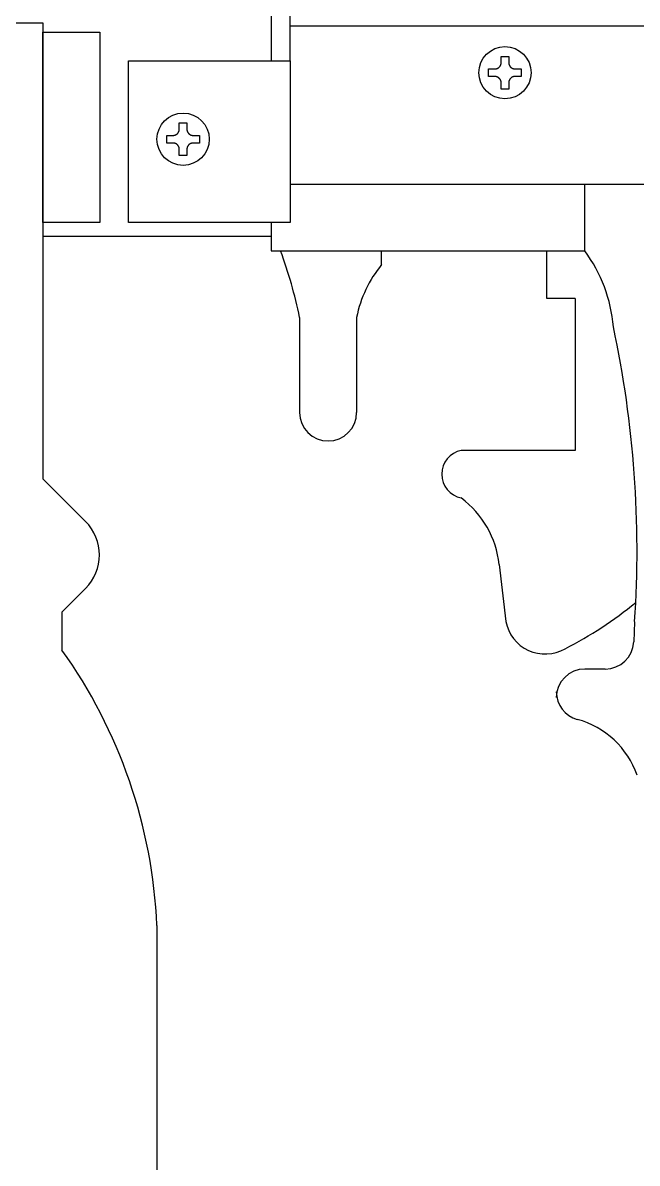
# Model space of a CAD drawing. Header units: millimetres. Extents: x -2880 to 3894, y -2977 to 4857.
# Drawn here: x -1402.5 to -1345.7, y -1702.8 to -1597.2 of the extents above; entities that cross this region are included whole.
import ezdxf

# ---------------------------------------------------------------- set-up
doc = ezdxf.new("R2010")
doc.units = ezdxf.units.MM
doc.header["$MEASUREMENT"] = 0
doc.layers.add('_0-0_', color=7, linetype='Continuous')

msp = doc.modelspace()

# ---------------------------------------------------------------- linework, layer by layer
at = {"layer": '_0-0_', "color": 3, "linetype": 'Continuous'}
for p, q in [((-1379.543, -1544.469), (-1379.543, -1600.755)), ((-1377.784, -1600.755), (-1377.784, -1594.3)), ((-1424.395, -1597.237), (-1400.639, -1597.237)), ((-1400.639, -1597.237), (-1400.639, -1639.451)), ((-1377.784, -1597.527), (-1312.273, -1597.527)), ((-1400.639, -1598.116), (-1395.373, -1598.116)), ((-1400.639, -1615.706), (-1400.639, -1598.116)), ((-1395.373, -1598.116), (-1395.373, -1615.706)), ((-1392.735, -1600.755), (-1377.784, -1600.755)), ((-1392.735, -1615.706), (-1392.735, -1600.755)), ((-1377.784, -1600.755), (-1377.784, -1615.706)), ((-1358.263, -1600.979), (-1358.261, -1600.965)), ((-1358.261, -1600.965), (-1358.26, -1600.951)), ((-1358.26, -1600.343), (-1357.556, -1600.343)), ((-1358.26, -1600.923), (-1358.26, -1600.343)), ((-1358.26, -1600.937), (-1358.26, -1600.923)), ((-1358.26, -1600.951), (-1358.26, -1600.937)), ((-1357.556, -1600.343), (-1357.556, -1600.923)), ((-1357.556, -1600.923), (-1357.556, -1600.937)), ((-1357.556, -1600.937), (-1357.555, -1600.951)), ((-1357.555, -1600.951), (-1357.555, -1600.965)), ((-1357.555, -1600.965), (-1357.553, -1600.979)), ((-1359.42, -1602.206), (-1359.42, -1601.502)), ((-1359.42, -1601.502), (-1358.84, -1601.502)), ((-1358.84, -1601.502), (-1358.825, -1601.502)), ((-1358.825, -1601.502), (-1358.811, -1601.502)), ((-1358.811, -1601.502), (-1358.797, -1601.501)), ((-1358.797, -1601.501), (-1358.783, -1601.5)), ((-1358.783, -1601.5), (-1358.769, -1601.498)), ((-1358.769, -1601.498), (-1358.755, -1601.496)), ((-1358.755, -1601.496), (-1358.74, -1601.494)), ((-1358.74, -1601.494), (-1358.727, -1601.491)), ((-1358.727, -1601.491), (-1358.713, -1601.488)), ((-1358.713, -1601.488), (-1358.699, -1601.485)), ((-1358.699, -1601.485), (-1358.685, -1601.481)), ((-1358.685, -1601.481), (-1358.671, -1601.477)), ((-1358.671, -1601.477), (-1358.658, -1601.473)), ((-1358.658, -1601.473), (-1358.644, -1601.469)), ((-1358.644, -1601.469), (-1358.631, -1601.464)), ((-1358.631, -1601.464), (-1358.618, -1601.458)), ((-1358.618, -1601.458), (-1358.605, -1601.453)), ((-1358.605, -1601.453), (-1358.592, -1601.447)), ((-1358.592, -1601.447), (-1358.579, -1601.441)), ((-1358.579, -1601.441), (-1358.566, -1601.434)), ((-1358.566, -1601.434), (-1358.554, -1601.427)), ((-1358.554, -1601.427), (-1358.541, -1601.42)), ((-1358.541, -1601.42), (-1358.529, -1601.413)), ((-1358.529, -1601.413), (-1358.517, -1601.405)), ((-1358.517, -1601.405), (-1358.506, -1601.397)), ((-1358.506, -1601.397), (-1358.494, -1601.388)), ((-1358.494, -1601.388), (-1358.483, -1601.38)), ((-1358.483, -1601.38), (-1358.472, -1601.371)), ((-1358.472, -1601.371), (-1358.461, -1601.362)), ((-1358.461, -1601.362), (-1358.45, -1601.352)), ((-1358.45, -1601.352), (-1358.44, -1601.342)), ((-1358.44, -1601.342), (-1358.43, -1601.333)), ((-1358.43, -1601.333), (-1358.42, -1601.322)), ((-1358.42, -1601.322), (-1358.41, -1601.312)), ((-1358.41, -1601.312), (-1358.4, -1601.301)), ((-1358.4, -1601.301), (-1358.391, -1601.29)), ((-1358.391, -1601.29), (-1358.382, -1601.279)), ((-1358.382, -1601.279), (-1358.374, -1601.268)), ((-1358.374, -1601.268), (-1358.365, -1601.256)), ((-1358.365, -1601.256), (-1358.357, -1601.245)), ((-1358.357, -1601.245), (-1358.35, -1601.233)), ((-1358.35, -1601.233), (-1358.342, -1601.221)), ((-1358.342, -1601.221), (-1358.335, -1601.208)), ((-1358.335, -1601.208), (-1358.328, -1601.196)), ((-1358.328, -1601.196), (-1358.322, -1601.183)), ((-1358.322, -1601.183), (-1358.315, -1601.17)), ((-1358.315, -1601.17), (-1358.309, -1601.158)), ((-1358.309, -1601.158), (-1358.304, -1601.144)), ((-1358.304, -1601.144), (-1358.299, -1601.131)), ((-1358.299, -1601.131), (-1358.294, -1601.118)), ((-1358.294, -1601.118), (-1358.289, -1601.104)), ((-1358.289, -1601.104), (-1358.285, -1601.091)), ((-1358.285, -1601.091), (-1358.281, -1601.077)), ((-1358.281, -1601.077), (-1358.277, -1601.063)), ((-1358.277, -1601.063), (-1358.274, -1601.05)), ((-1358.274, -1601.05), (-1358.271, -1601.036)), ((-1358.271, -1601.036), (-1358.268, -1601.022)), ((-1358.268, -1601.022), (-1358.266, -1601.008)), ((-1358.266, -1601.008), (-1358.264, -1600.993)), ((-1358.264, -1600.993), (-1358.263, -1600.979)), ((-1357.553, -1600.979), (-1357.552, -1600.993)), ((-1357.552, -1600.993), (-1357.55, -1601.008)), ((-1357.55, -1601.008), (-1357.548, -1601.022)), ((-1357.548, -1601.022), (-1357.545, -1601.036)), ((-1357.545, -1601.036), (-1357.542, -1601.05)), ((-1357.542, -1601.05), (-1357.539, -1601.063)), ((-1357.539, -1601.063), (-1357.535, -1601.077)), ((-1357.535, -1601.077), (-1357.531, -1601.091)), ((-1357.531, -1601.091), (-1357.527, -1601.104)), ((-1357.527, -1601.104), (-1357.522, -1601.118)), ((-1357.522, -1601.118), (-1357.517, -1601.131)), ((-1357.517, -1601.131), (-1357.512, -1601.144)), ((-1357.512, -1601.144), (-1357.506, -1601.158)), ((-1357.506, -1601.158), (-1357.501, -1601.17)), ((-1357.501, -1601.17), (-1357.494, -1601.183)), ((-1357.494, -1601.183), (-1357.488, -1601.196)), ((-1357.488, -1601.196), (-1357.481, -1601.208)), ((-1357.481, -1601.208), (-1357.474, -1601.221)), ((-1357.474, -1601.221), (-1357.466, -1601.233)), ((-1357.466, -1601.233), (-1357.459, -1601.245)), ((-1357.459, -1601.245), (-1357.45, -1601.256)), ((-1357.45, -1601.256), (-1357.442, -1601.268)), ((-1357.442, -1601.268), (-1357.434, -1601.279)), ((-1357.434, -1601.279), (-1357.425, -1601.29)), ((-1357.425, -1601.29), (-1357.415, -1601.301)), ((-1357.415, -1601.301), (-1357.406, -1601.312)), ((-1357.406, -1601.312), (-1357.396, -1601.322)), ((-1357.396, -1601.322), (-1357.386, -1601.333)), ((-1357.386, -1601.333), (-1357.376, -1601.342)), ((-1357.376, -1601.342), (-1357.366, -1601.352)), ((-1357.366, -1601.352), (-1357.355, -1601.362)), ((-1357.355, -1601.362), (-1357.344, -1601.371)), ((-1357.344, -1601.371), (-1357.333, -1601.38)), ((-1357.333, -1601.38), (-1357.322, -1601.388)), ((-1357.322, -1601.388), (-1357.31, -1601.397)), ((-1357.31, -1601.397), (-1357.299, -1601.405)), ((-1357.299, -1601.405), (-1357.287, -1601.413)), ((-1357.287, -1601.413), (-1357.274, -1601.42)), ((-1357.274, -1601.42), (-1357.262, -1601.427)), ((-1357.262, -1601.427), (-1357.25, -1601.434)), ((-1357.25, -1601.434), (-1357.237, -1601.441)), ((-1357.237, -1601.441), (-1357.224, -1601.447)), ((-1357.224, -1601.447), (-1357.211, -1601.453)), ((-1357.211, -1601.453), (-1357.198, -1601.458)), ((-1357.198, -1601.458), (-1357.185, -1601.464)), ((-1357.185, -1601.464), (-1357.172, -1601.469)), ((-1357.172, -1601.469), (-1357.158, -1601.473)), ((-1357.158, -1601.473), (-1357.145, -1601.477)), ((-1357.145, -1601.477), (-1357.131, -1601.481)), ((-1357.131, -1601.481), (-1357.117, -1601.485)), ((-1357.117, -1601.485), (-1357.103, -1601.488)), ((-1357.103, -1601.488), (-1357.089, -1601.491)), ((-1357.089, -1601.491), (-1357.075, -1601.494)), ((-1357.075, -1601.494), (-1357.061, -1601.496)), ((-1357.061, -1601.496), (-1357.047, -1601.498)), ((-1357.047, -1601.498), (-1357.033, -1601.5)), ((-1357.033, -1601.5), (-1357.019, -1601.501)), ((-1357.019, -1601.501), (-1357.005, -1601.502)), ((-1357.005, -1601.502), (-1356.991, -1601.502)), ((-1356.991, -1601.502), (-1356.976, -1601.502)), ((-1356.976, -1601.502), (-1356.396, -1601.502)), ((-1356.396, -1601.502), (-1356.396, -1602.206)), ((-1358.84, -1602.206), (-1359.42, -1602.206)), ((-1358.825, -1602.206), (-1358.84, -1602.206)), ((-1358.811, -1602.207), (-1358.825, -1602.206)), ((-1358.797, -1602.208), (-1358.811, -1602.207)), ((-1358.783, -1602.209), (-1358.797, -1602.208)), ((-1358.769, -1602.21), (-1358.783, -1602.209)), ((-1358.755, -1602.212), (-1358.769, -1602.21)), ((-1358.74, -1602.215), (-1358.755, -1602.212)), ((-1358.727, -1602.217), (-1358.74, -1602.215)), ((-1358.713, -1602.22), (-1358.727, -1602.217)), ((-1358.699, -1602.223), (-1358.713, -1602.22)), ((-1358.685, -1602.227), (-1358.699, -1602.223)), ((-1358.671, -1602.231), (-1358.685, -1602.227)), ((-1358.658, -1602.235), (-1358.671, -1602.231)), ((-1358.644, -1602.24), (-1358.658, -1602.235)), ((-1358.631, -1602.245), (-1358.644, -1602.24)), ((-1358.618, -1602.25), (-1358.631, -1602.245)), ((-1358.605, -1602.256), (-1358.618, -1602.25)), ((-1358.592, -1602.262), (-1358.605, -1602.256)), ((-1358.579, -1602.268), (-1358.592, -1602.262)), ((-1358.566, -1602.275), (-1358.579, -1602.268)), ((-1358.554, -1602.281), (-1358.566, -1602.275)), ((-1358.541, -1602.289), (-1358.554, -1602.281)), ((-1358.529, -1602.296), (-1358.541, -1602.289)), ((-1358.517, -1602.304), (-1358.529, -1602.296)), ((-1358.506, -1602.312), (-1358.517, -1602.304)), ((-1358.494, -1602.32), (-1358.506, -1602.312)), ((-1358.483, -1602.329), (-1358.494, -1602.32)), ((-1358.472, -1602.338), (-1358.483, -1602.329)), ((-1358.461, -1602.347), (-1358.472, -1602.338)), ((-1358.45, -1602.356), (-1358.461, -1602.347)), ((-1358.44, -1602.366), (-1358.45, -1602.356)), ((-1358.43, -1602.376), (-1358.44, -1602.366)), ((-1358.42, -1602.386), (-1358.43, -1602.376)), ((-1358.41, -1602.397), (-1358.42, -1602.386)), ((-1358.4, -1602.407), (-1358.41, -1602.397)), ((-1358.391, -1602.418), (-1358.4, -1602.407)), ((-1358.382, -1602.429), (-1358.391, -1602.418)), ((-1358.374, -1602.441), (-1358.382, -1602.429)), ((-1358.365, -1602.452), (-1358.374, -1602.441)), ((-1358.357, -1602.464), (-1358.365, -1602.452)), ((-1358.35, -1602.476), (-1358.357, -1602.464)), ((-1358.342, -1602.488), (-1358.35, -1602.476)), ((-1358.335, -1602.5), (-1358.342, -1602.488)), ((-1358.328, -1602.513), (-1358.335, -1602.5)), ((-1358.322, -1602.525), (-1358.328, -1602.513)), ((-1358.315, -1602.538), (-1358.322, -1602.525)), ((-1358.309, -1602.551), (-1358.315, -1602.538)), ((-1358.304, -1602.564), (-1358.309, -1602.551)), ((-1358.299, -1602.577), (-1358.304, -1602.564)), ((-1358.294, -1602.591), (-1358.299, -1602.577)), ((-1358.289, -1602.604), (-1358.294, -1602.591)), ((-1358.285, -1602.618), (-1358.289, -1602.604)), ((-1358.281, -1602.631), (-1358.285, -1602.618)), ((-1358.277, -1602.645), (-1358.281, -1602.631)), ((-1358.274, -1602.659), (-1358.277, -1602.645)), ((-1358.271, -1602.673), (-1358.274, -1602.659)), ((-1358.268, -1602.687), (-1358.271, -1602.673)), ((-1358.266, -1602.701), (-1358.268, -1602.687)), ((-1358.264, -1602.715), (-1358.266, -1602.701)), ((-1358.263, -1602.729), (-1358.264, -1602.715)), ((-1358.261, -1602.743), (-1358.263, -1602.729)), ((-1358.26, -1602.758), (-1358.261, -1602.743)), ((-1358.26, -1602.772), (-1358.26, -1602.758)), ((-1358.26, -1602.786), (-1358.26, -1602.772)), ((-1358.26, -1603.366), (-1358.26, -1602.786)), ((-1357.555, -1602.758), (-1357.556, -1602.772)), ((-1357.556, -1602.772), (-1357.556, -1602.786)), ((-1357.556, -1602.786), (-1357.556, -1603.366)), ((-1357.553, -1602.729), (-1357.555, -1602.743)), ((-1357.555, -1602.743), (-1357.555, -1602.758)), ((-1357.552, -1602.715), (-1357.553, -1602.729)), ((-1357.55, -1602.701), (-1357.552, -1602.715)), ((-1357.548, -1602.687), (-1357.55, -1602.701)), ((-1357.545, -1602.673), (-1357.548, -1602.687)), ((-1357.542, -1602.659), (-1357.545, -1602.673)), ((-1357.539, -1602.645), (-1357.542, -1602.659)), ((-1357.535, -1602.631), (-1357.539, -1602.645)), ((-1357.531, -1602.618), (-1357.535, -1602.631)), ((-1357.527, -1602.604), (-1357.531, -1602.618)), ((-1357.522, -1602.591), (-1357.527, -1602.604)), ((-1357.517, -1602.577), (-1357.522, -1602.591)), ((-1357.512, -1602.564), (-1357.517, -1602.577)), ((-1357.506, -1602.551), (-1357.512, -1602.564)), ((-1357.501, -1602.538), (-1357.506, -1602.551)), ((-1357.494, -1602.525), (-1357.501, -1602.538)), ((-1357.488, -1602.513), (-1357.494, -1602.525)), ((-1357.481, -1602.5), (-1357.488, -1602.513)), ((-1357.474, -1602.488), (-1357.481, -1602.5)), ((-1357.466, -1602.476), (-1357.474, -1602.488)), ((-1357.459, -1602.464), (-1357.466, -1602.476)), ((-1357.45, -1602.452), (-1357.459, -1602.464)), ((-1357.442, -1602.441), (-1357.45, -1602.452)), ((-1357.434, -1602.429), (-1357.442, -1602.441)), ((-1357.425, -1602.418), (-1357.434, -1602.429)), ((-1357.415, -1602.407), (-1357.425, -1602.418)), ((-1357.406, -1602.397), (-1357.415, -1602.407)), ((-1357.396, -1602.386), (-1357.406, -1602.397)), ((-1357.386, -1602.376), (-1357.396, -1602.386)), ((-1357.376, -1602.366), (-1357.386, -1602.376)), ((-1357.366, -1602.356), (-1357.376, -1602.366)), ((-1357.355, -1602.347), (-1357.366, -1602.356)), ((-1357.344, -1602.338), (-1357.355, -1602.347)), ((-1357.333, -1602.329), (-1357.344, -1602.338)), ((-1357.322, -1602.32), (-1357.333, -1602.329)), ((-1357.31, -1602.312), (-1357.322, -1602.32)), ((-1357.299, -1602.304), (-1357.31, -1602.312)), ((-1357.287, -1602.296), (-1357.299, -1602.304)), ((-1357.274, -1602.289), (-1357.287, -1602.296)), ((-1357.262, -1602.281), (-1357.274, -1602.289)), ((-1357.25, -1602.275), (-1357.262, -1602.281)), ((-1357.237, -1602.268), (-1357.25, -1602.275)), ((-1357.224, -1602.262), (-1357.237, -1602.268)), ((-1357.211, -1602.256), (-1357.224, -1602.262)), ((-1357.198, -1602.25), (-1357.211, -1602.256)), ((-1357.185, -1602.245), (-1357.198, -1602.25)), ((-1357.172, -1602.24), (-1357.185, -1602.245)), ((-1357.158, -1602.235), (-1357.172, -1602.24)), ((-1357.145, -1602.231), (-1357.158, -1602.235)), ((-1357.131, -1602.227), (-1357.145, -1602.231)), ((-1357.117, -1602.223), (-1357.131, -1602.227)), ((-1357.103, -1602.22), (-1357.117, -1602.223)), ((-1357.089, -1602.217), (-1357.103, -1602.22)), ((-1357.075, -1602.215), (-1357.089, -1602.217)), ((-1357.061, -1602.212), (-1357.075, -1602.215)), ((-1357.047, -1602.21), (-1357.061, -1602.212)), ((-1357.033, -1602.209), (-1357.047, -1602.21)), ((-1357.019, -1602.208), (-1357.033, -1602.209)), ((-1357.005, -1602.207), (-1357.019, -1602.208)), ((-1356.991, -1602.206), (-1357.005, -1602.207)), ((-1356.976, -1602.206), (-1356.991, -1602.206)), ((-1356.396, -1602.206), (-1356.976, -1602.206)), ((-1357.556, -1603.366), (-1358.26, -1603.366)), ((-1388.079, -1607.314), (-1388.074, -1607.301)), ((-1388.074, -1607.301), (-1388.068, -1607.287)), ((-1388.068, -1607.287), (-1388.063, -1607.274)), ((-1388.063, -1607.274), (-1388.059, -1607.261)), ((-1388.059, -1607.261), (-1388.055, -1607.247)), ((-1388.055, -1607.247), (-1388.051, -1607.233)), ((-1388.051, -1607.233), (-1388.047, -1607.22)), ((-1388.047, -1607.22), (-1388.044, -1607.206)), ((-1388.044, -1607.206), (-1388.041, -1607.192)), ((-1388.041, -1607.192), (-1388.038, -1607.178)), ((-1388.038, -1607.178), (-1388.036, -1607.164)), ((-1388.036, -1607.164), (-1388.034, -1607.15)), ((-1388.034, -1607.15), (-1388.032, -1607.136)), ((-1388.032, -1607.136), (-1388.031, -1607.121)), ((-1388.031, -1607.121), (-1388.03, -1607.107)), ((-1388.03, -1606.499), (-1387.326, -1606.499)), ((-1388.03, -1607.079), (-1388.03, -1606.499)), ((-1388.03, -1607.093), (-1388.03, -1607.079)), ((-1388.03, -1607.107), (-1388.03, -1607.093)), ((-1387.326, -1606.499), (-1387.326, -1607.079)), ((-1387.326, -1607.079), (-1387.326, -1607.093)), ((-1387.326, -1607.093), (-1387.325, -1607.107)), ((-1387.325, -1607.107), (-1387.324, -1607.121)), ((-1387.324, -1607.121), (-1387.323, -1607.136)), ((-1387.323, -1607.136), (-1387.322, -1607.15)), ((-1387.322, -1607.15), (-1387.32, -1607.164)), ((-1387.32, -1607.164), (-1387.318, -1607.178)), ((-1387.318, -1607.178), (-1387.315, -1607.192)), ((-1387.315, -1607.192), (-1387.312, -1607.206)), ((-1387.312, -1607.206), (-1387.309, -1607.22)), ((-1387.309, -1607.22), (-1387.305, -1607.233)), ((-1387.305, -1607.233), (-1387.301, -1607.247)), ((-1387.301, -1607.247), (-1387.297, -1607.261)), ((-1387.297, -1607.261), (-1387.292, -1607.274)), ((-1387.292, -1607.274), (-1387.287, -1607.287)), ((-1387.287, -1607.287), (-1387.282, -1607.301)), ((-1387.282, -1607.301), (-1387.276, -1607.314)), ((-1389.189, -1608.362), (-1389.189, -1607.659)), ((-1389.189, -1607.659), (-1388.61, -1607.659)), ((-1388.61, -1608.362), (-1389.189, -1608.362)), ((-1388.61, -1607.659), (-1388.595, -1607.659)), ((-1388.595, -1608.362), (-1388.61, -1608.362)), ((-1388.595, -1607.659), (-1388.581, -1607.658)), ((-1388.581, -1608.363), (-1388.595, -1608.362)), ((-1388.581, -1607.658), (-1388.567, -1607.657)), ((-1388.567, -1608.364), (-1388.581, -1608.363)), ((-1388.567, -1607.657), (-1388.553, -1607.656)), ((-1388.553, -1608.365), (-1388.567, -1608.364)), ((-1388.553, -1607.656), (-1388.539, -1607.654)), ((-1388.539, -1607.654), (-1388.524, -1607.652)), ((-1388.524, -1607.652), (-1388.51, -1607.65)), ((-1388.51, -1607.65), (-1388.496, -1607.648)), ((-1388.496, -1607.648), (-1388.482, -1607.645)), ((-1388.482, -1607.645), (-1388.469, -1607.641)), ((-1388.469, -1607.641), (-1388.455, -1607.638)), ((-1388.455, -1607.638), (-1388.441, -1607.634)), ((-1388.441, -1607.634), (-1388.428, -1607.629)), ((-1388.428, -1607.629), (-1388.414, -1607.625)), ((-1388.414, -1607.625), (-1388.401, -1607.62)), ((-1388.401, -1607.62), (-1388.388, -1607.615)), ((-1388.388, -1607.615), (-1388.374, -1607.609)), ((-1388.374, -1607.609), (-1388.362, -1607.603)), ((-1388.362, -1607.603), (-1388.349, -1607.597)), ((-1388.349, -1607.597), (-1388.336, -1607.59)), ((-1388.336, -1607.59), (-1388.324, -1607.583)), ((-1388.324, -1607.583), (-1388.311, -1607.576)), ((-1388.311, -1607.576), (-1388.299, -1607.569)), ((-1388.299, -1607.569), (-1388.287, -1607.561)), ((-1388.287, -1607.561), (-1388.276, -1607.553)), ((-1388.276, -1607.553), (-1388.264, -1607.545)), ((-1388.264, -1607.545), (-1388.253, -1607.536)), ((-1388.253, -1607.536), (-1388.242, -1607.527)), ((-1388.242, -1607.527), (-1388.231, -1607.518)), ((-1388.231, -1607.518), (-1388.22, -1607.508)), ((-1388.22, -1607.508), (-1388.21, -1607.499)), ((-1388.21, -1607.499), (-1388.199, -1607.489)), ((-1388.199, -1607.489), (-1388.189, -1607.479)), ((-1388.189, -1607.479), (-1388.18, -1607.468)), ((-1388.18, -1607.468), (-1388.17, -1607.458)), ((-1388.17, -1607.458), (-1388.161, -1607.447)), ((-1388.161, -1607.447), (-1388.152, -1607.436)), ((-1388.152, -1607.436), (-1388.144, -1607.424)), ((-1388.144, -1607.424), (-1388.135, -1607.413)), ((-1388.135, -1607.413), (-1388.127, -1607.401)), ((-1388.127, -1607.401), (-1388.12, -1607.389)), ((-1388.12, -1607.389), (-1388.112, -1607.377)), ((-1388.112, -1607.377), (-1388.105, -1607.365)), ((-1388.105, -1607.365), (-1388.098, -1607.352)), ((-1388.098, -1607.352), (-1388.091, -1607.339)), ((-1388.091, -1607.339), (-1388.085, -1607.327)), ((-1388.085, -1607.327), (-1388.079, -1607.314)), ((-1387.276, -1607.314), (-1387.27, -1607.327)), ((-1387.27, -1607.327), (-1387.264, -1607.339)), ((-1387.264, -1607.339), (-1387.258, -1607.352)), ((-1387.258, -1607.352), (-1387.251, -1607.365)), ((-1387.251, -1607.365), (-1387.244, -1607.377)), ((-1387.244, -1607.377), (-1387.236, -1607.389)), ((-1387.236, -1607.389), (-1387.228, -1607.401)), ((-1387.228, -1607.401), (-1387.22, -1607.413)), ((-1387.22, -1607.413), (-1387.212, -1607.424)), ((-1387.212, -1607.424), (-1387.203, -1607.436)), ((-1387.203, -1607.436), (-1387.194, -1607.447)), ((-1387.194, -1607.447), (-1387.185, -1607.458)), ((-1387.185, -1607.458), (-1387.176, -1607.468)), ((-1387.176, -1607.468), (-1387.166, -1607.479)), ((-1387.166, -1607.479), (-1387.156, -1607.489)), ((-1387.156, -1607.489), (-1387.146, -1607.499)), ((-1387.146, -1607.499), (-1387.136, -1607.508)), ((-1387.136, -1607.508), (-1387.125, -1607.518)), ((-1387.125, -1607.518), (-1387.114, -1607.527)), ((-1387.114, -1607.527), (-1387.103, -1607.536)), ((-1387.103, -1607.536), (-1387.092, -1607.545)), ((-1387.092, -1607.545), (-1387.08, -1607.553)), ((-1387.08, -1607.553), (-1387.068, -1607.561)), ((-1387.068, -1607.561), (-1387.056, -1607.569)), ((-1387.056, -1607.569), (-1387.044, -1607.576)), ((-1387.044, -1607.576), (-1387.032, -1607.583)), ((-1387.032, -1607.583), (-1387.02, -1607.59)), ((-1387.02, -1607.59), (-1387.007, -1607.597)), ((-1387.007, -1607.597), (-1386.994, -1607.603)), ((-1386.994, -1607.603), (-1386.981, -1607.609)), ((-1386.981, -1607.609), (-1386.968, -1607.615)), ((-1386.968, -1607.615), (-1386.955, -1607.62)), ((-1386.955, -1607.62), (-1386.942, -1607.625)), ((-1386.942, -1607.625), (-1386.928, -1607.629)), ((-1386.928, -1607.629), (-1386.915, -1607.634)), ((-1386.915, -1607.634), (-1386.901, -1607.638)), ((-1386.901, -1607.638), (-1386.887, -1607.641)), ((-1386.887, -1607.641), (-1386.873, -1607.645)), ((-1386.873, -1607.645), (-1386.859, -1607.648)), ((-1386.859, -1607.648), (-1386.845, -1607.65)), ((-1386.845, -1607.65), (-1386.831, -1607.652)), ((-1386.831, -1607.652), (-1386.817, -1607.654)), ((-1386.817, -1607.654), (-1386.803, -1607.656)), ((-1386.803, -1607.656), (-1386.789, -1607.657)), ((-1386.789, -1608.364), (-1386.803, -1608.365)), ((-1386.789, -1607.657), (-1386.775, -1607.658)), ((-1386.775, -1608.363), (-1386.789, -1608.364)), ((-1386.775, -1607.658), (-1386.76, -1607.659)), ((-1386.76, -1608.362), (-1386.775, -1608.363)), ((-1386.76, -1607.659), (-1386.746, -1607.659)), ((-1386.746, -1608.362), (-1386.76, -1608.362)), ((-1386.746, -1607.659), (-1386.166, -1607.659)), ((-1386.166, -1608.362), (-1386.746, -1608.362)), ((-1386.166, -1607.659), (-1386.166, -1608.362)), ((-1388.539, -1608.367), (-1388.553, -1608.365)), ((-1388.524, -1608.369), (-1388.539, -1608.367)), ((-1388.51, -1608.371), (-1388.524, -1608.369)), ((-1388.496, -1608.373), (-1388.51, -1608.371)), ((-1388.482, -1608.376), (-1388.496, -1608.373)), ((-1388.469, -1608.38), (-1388.482, -1608.376)), ((-1388.455, -1608.383), (-1388.469, -1608.38)), ((-1388.441, -1608.387), (-1388.455, -1608.383)), ((-1388.428, -1608.392), (-1388.441, -1608.387)), ((-1388.414, -1608.396), (-1388.428, -1608.392)), ((-1388.401, -1608.401), (-1388.414, -1608.396)), ((-1388.388, -1608.407), (-1388.401, -1608.401)), ((-1388.374, -1608.412), (-1388.388, -1608.407)), ((-1388.362, -1608.418), (-1388.374, -1608.412)), ((-1388.349, -1608.424), (-1388.362, -1608.418)), ((-1388.336, -1608.431), (-1388.349, -1608.424)), ((-1388.324, -1608.438), (-1388.336, -1608.431)), ((-1388.311, -1608.445), (-1388.324, -1608.438)), ((-1388.299, -1608.452), (-1388.311, -1608.445)), ((-1388.287, -1608.46), (-1388.299, -1608.452)), ((-1388.276, -1608.468), (-1388.287, -1608.46)), ((-1388.264, -1608.476), (-1388.276, -1608.468)), ((-1388.253, -1608.485), (-1388.264, -1608.476)), ((-1388.242, -1608.494), (-1388.253, -1608.485)), ((-1388.231, -1608.503), (-1388.242, -1608.494)), ((-1388.22, -1608.513), (-1388.231, -1608.503)), ((-1388.21, -1608.522), (-1388.22, -1608.513)), ((-1388.199, -1608.532), (-1388.21, -1608.522)), ((-1388.189, -1608.542), (-1388.199, -1608.532)), ((-1388.18, -1608.553), (-1388.189, -1608.542)), ((-1388.17, -1608.564), (-1388.18, -1608.553)), ((-1388.161, -1608.574), (-1388.17, -1608.564)), ((-1388.152, -1608.586), (-1388.161, -1608.574)), ((-1388.144, -1608.597), (-1388.152, -1608.586)), ((-1388.135, -1608.608), (-1388.144, -1608.597)), ((-1388.127, -1608.62), (-1388.135, -1608.608)), ((-1388.12, -1608.632), (-1388.127, -1608.62)), ((-1388.112, -1608.644), (-1388.12, -1608.632)), ((-1388.105, -1608.656), (-1388.112, -1608.644)), ((-1388.098, -1608.669), (-1388.105, -1608.656)), ((-1388.091, -1608.682), (-1388.098, -1608.669)), ((-1388.085, -1608.694), (-1388.091, -1608.682)), ((-1388.079, -1608.707), (-1388.085, -1608.694)), ((-1388.074, -1608.72), (-1388.079, -1608.707)), ((-1388.068, -1608.734), (-1388.074, -1608.72)), ((-1388.063, -1608.747), (-1388.068, -1608.734)), ((-1388.059, -1608.76), (-1388.063, -1608.747)), ((-1388.055, -1608.774), (-1388.059, -1608.76)), ((-1388.051, -1608.788), (-1388.055, -1608.774)), ((-1388.047, -1608.801), (-1388.051, -1608.788)), ((-1388.044, -1608.815), (-1388.047, -1608.801)), ((-1388.041, -1608.829), (-1388.044, -1608.815)), ((-1388.038, -1608.843), (-1388.041, -1608.829)), ((-1388.036, -1608.857), (-1388.038, -1608.843)), ((-1388.034, -1608.871), (-1388.036, -1608.857)), ((-1388.032, -1608.886), (-1388.034, -1608.871)), ((-1388.031, -1608.9), (-1388.032, -1608.886)), ((-1388.03, -1608.914), (-1388.031, -1608.9)), ((-1388.03, -1608.928), (-1388.03, -1608.914)), ((-1388.03, -1608.942), (-1388.03, -1608.928)), ((-1388.03, -1609.522), (-1388.03, -1608.942)), ((-1387.325, -1608.914), (-1387.326, -1608.928)), ((-1387.326, -1608.928), (-1387.326, -1608.942)), ((-1387.326, -1608.942), (-1387.326, -1609.522)), ((-1387.324, -1608.9), (-1387.325, -1608.914)), ((-1387.323, -1608.886), (-1387.324, -1608.9)), ((-1387.322, -1608.871), (-1387.323, -1608.886)), ((-1387.32, -1608.857), (-1387.322, -1608.871)), ((-1387.318, -1608.843), (-1387.32, -1608.857)), ((-1387.315, -1608.829), (-1387.318, -1608.843)), ((-1387.312, -1608.815), (-1387.315, -1608.829)), ((-1387.309, -1608.801), (-1387.312, -1608.815)), ((-1387.305, -1608.788), (-1387.309, -1608.801)), ((-1387.301, -1608.774), (-1387.305, -1608.788)), ((-1387.297, -1608.76), (-1387.301, -1608.774)), ((-1387.292, -1608.747), (-1387.297, -1608.76)), ((-1387.287, -1608.734), (-1387.292, -1608.747)), ((-1387.282, -1608.72), (-1387.287, -1608.734)), ((-1387.276, -1608.707), (-1387.282, -1608.72)), ((-1387.27, -1608.694), (-1387.276, -1608.707)), ((-1387.264, -1608.682), (-1387.27, -1608.694)), ((-1387.258, -1608.669), (-1387.264, -1608.682)), ((-1387.251, -1608.656), (-1387.258, -1608.669)), ((-1387.244, -1608.644), (-1387.251, -1608.656)), ((-1387.236, -1608.632), (-1387.244, -1608.644)), ((-1387.228, -1608.62), (-1387.236, -1608.632)), ((-1387.22, -1608.608), (-1387.228, -1608.62)), ((-1387.212, -1608.597), (-1387.22, -1608.608)), ((-1387.203, -1608.586), (-1387.212, -1608.597)), ((-1387.194, -1608.574), (-1387.203, -1608.586)), ((-1387.185, -1608.564), (-1387.194, -1608.574)), ((-1387.176, -1608.553), (-1387.185, -1608.564)), ((-1387.166, -1608.542), (-1387.176, -1608.553)), ((-1387.156, -1608.532), (-1387.166, -1608.542)), ((-1387.146, -1608.522), (-1387.156, -1608.532)), ((-1387.136, -1608.513), (-1387.146, -1608.522)), ((-1387.125, -1608.503), (-1387.136, -1608.513)), ((-1387.114, -1608.494), (-1387.125, -1608.503)), ((-1387.103, -1608.485), (-1387.114, -1608.494)), ((-1387.092, -1608.476), (-1387.103, -1608.485)), ((-1387.08, -1608.468), (-1387.092, -1608.476)), ((-1387.068, -1608.46), (-1387.08, -1608.468)), ((-1387.056, -1608.452), (-1387.068, -1608.46)), ((-1387.044, -1608.445), (-1387.056, -1608.452)), ((-1387.032, -1608.438), (-1387.044, -1608.445)), ((-1387.02, -1608.431), (-1387.032, -1608.438)), ((-1387.007, -1608.424), (-1387.02, -1608.431)), ((-1386.994, -1608.418), (-1387.007, -1608.424)), ((-1386.981, -1608.412), (-1386.994, -1608.418)), ((-1386.968, -1608.407), (-1386.981, -1608.412)), ((-1386.955, -1608.401), (-1386.968, -1608.407)), ((-1386.942, -1608.396), (-1386.955, -1608.401)), ((-1386.928, -1608.392), (-1386.942, -1608.396)), ((-1386.915, -1608.387), (-1386.928, -1608.392)), ((-1386.901, -1608.383), (-1386.915, -1608.387)), ((-1386.887, -1608.38), (-1386.901, -1608.383)), ((-1386.873, -1608.376), (-1386.887, -1608.38)), ((-1386.859, -1608.373), (-1386.873, -1608.376)), ((-1386.845, -1608.371), (-1386.859, -1608.373)), ((-1386.831, -1608.369), (-1386.845, -1608.371)), ((-1386.817, -1608.367), (-1386.831, -1608.369)), ((-1386.803, -1608.365), (-1386.817, -1608.367)), ((-1387.326, -1609.522), (-1388.03, -1609.522)), ((-1314.412, -1612.188), (-1377.784, -1612.188)), ((-1350.52, -1618.344), (-1350.52, -1612.188)), ((-1395.373, -1615.706), (-1400.639, -1615.706)), ((-1377.784, -1615.706), (-1392.735, -1615.706)), ((-1379.543, -1615.706), (-1379.543, -1618.344)), ((-1379.543, -1617.025), (-1400.639, -1617.025)), ((-1379.543, -1618.344), (-1350.52, -1618.344)), ((-1369.313, -1619.603), (-1369.313, -1618.344)), ((-1354.038, -1622.742), (-1354.038, -1618.344)), ((-1351.4, -1622.742), (-1354.038, -1622.742)), ((-1351.4, -1622.742), (-1351.4, -1636.813)), ((-1376.904, -1624.501), (-1376.904, -1633.295)), ((-1371.628, -1624.501), (-1371.628, -1633.295)), ((-1351.4, -1636.813), (-1361.954, -1636.813)), ((-1400.639, -1639.451), (-1396.712, -1643.378)), ((-1358.436, -1647.367), (-1357.83, -1652.643)), ((-1396.712, -1649.596), (-1398.891, -1651.775)), ((-1398.891, -1651.775), (-1398.891, -1655.282)), ((-1345.911, -1652.658), (-1346.002, -1654.53)), ((-1348.637, -1657.041), (-1350.52, -1657.041)), ((-1390.096, -1680.786), (-1390.096, -1710.688))]:
    msp.add_line(p, q, dxfattribs=at)
for centre in [(-1357.908, -1601.854), (-1387.678, -1608.01)]:
    msp.add_circle(centre, 2.419, dxfattribs=at)
for centre, radius, start, end in [((-1417.799, -1632.855), 41.74, 11.54668, 20.34409), ((-1361.658, -1626.533), 13.824, 4.78572, 36.32637), ((-1360.634, -1626.699), 11.211, 140.72787, 168.69006), ((-1444.183, -1646.047), 98.494, 356.15181, 12.11261), ((-1374.266, -1633.295), 2.638, 180, 0), ((-1361.514, -1639.012), 2.242, 101.30988, 258.69011), ((-1367.377, -1648.393), 9, 6.54633, 52.94347), ((-1399.822, -1646.487), 4.397, 315.00009, 44.99989), ((-1369.278, -1622.192), 37.069, 297.18179, 309.28256), ((-1354.18, -1651.934), 3.718, 191.00539, 299.58521), ((-1348.637, -1654.402), 2.638, 270, 357.2338), ((-1437.562, -1682.885), 47.512, 2.53177, 35.51942), ((-1350.52, -1659.679), 2.638, 90, 180), ((-1350.52, -1659.158), 2.638, 180, 254.6537), ((-1353.379, -1669.573), 8.162, 19.35905, 74.65387)]:
    msp.add_arc(centre, radius, start, end, dxfattribs=at)

doc.saveas('drawing.dxf')
